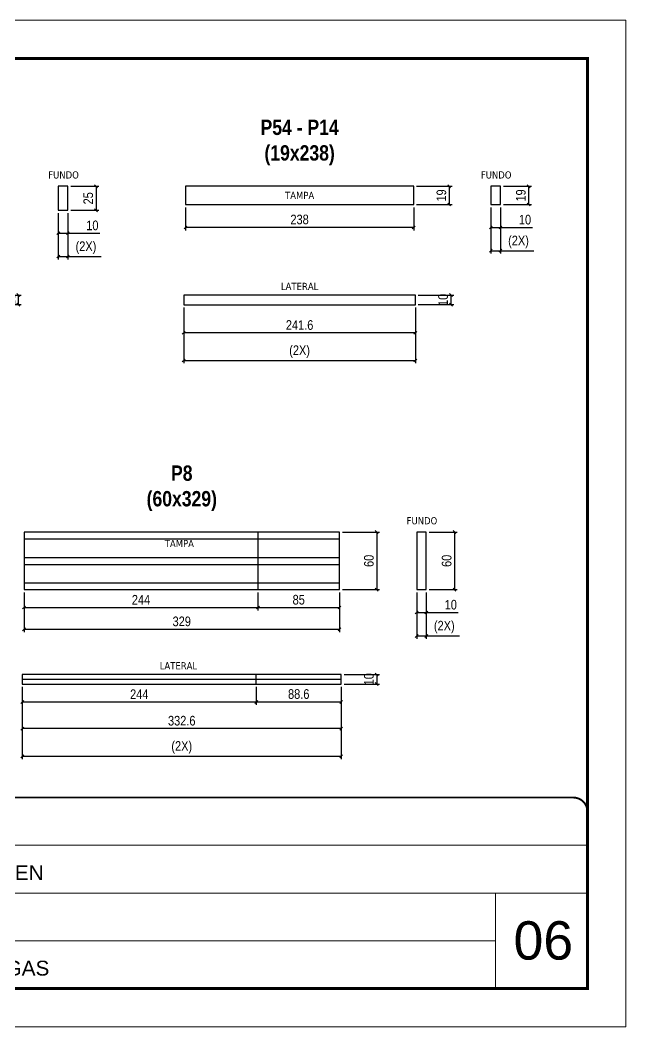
# Model space of a CAD drawing. Extents: x 1959 to 8212, y 239 to 4735.
# Drawn here: x 4411 to 5042, y 2537 to 3587 of the extents above; entities that cross this region are included whole.
import ezdxf

# ---------------------------------------------------------------- set-up
doc = ezdxf.new("R2010")
doc.units = 0
doc.linetypes.add('CONTINUO', pattern=[0])
doc.linetypes.add('DASHED', pattern=[0.75, 0.5, -0.25])
for name, color, linetype, lineweight in [('CARIMBO', 255, 'Continuous', 9), ('Folhas', 255, 'Continuous', 9), ('SARRAFO DE PRESSAO', 251, 'DASHED', 9)]:
    doc.layers.add(name, color=color, linetype=linetype, lineweight=lineweight)
for name, color, linetype in [('COTA', 241, 'Continuous'), ('NOMENCLATURA', 7, 'Continuous'), ('Painéis', 200, 'Continuous'), ('SARR_2.2x10', 60, 'Continuous'), ('SARR_2.2x7', 40, 'Continuous'), ('texto', 7, 'Continuous')]:
    doc.layers.add(name, color=color, linetype=linetype)
doc.styles.add('ARIAL', font='arial.ttf')
doc.styles.add('COTA TECNICA', font='techl___.ttf', dxfattribs={"height": 10})
doc.styles.add('ROMANC', font='techb___.ttf', dxfattribs={"height": 2.5})
doc.styles.get("Standard").update_dxf_attribs({"font": 'arial.ttf'})
doc.dimstyles.new('PAINEL', dxfattribs={"dimtxt": 10, "dimasz": 3, "dimexe": 3, "dimexo": 3, "dimgap": 3, "dimtad": 1, "dimdec": 1, "dimzin": 12, "dimdsep": 46, "dimtxsty": 'COTA TECNICA', "dimblk1": 'OBLIQUE', "dimblk2": 'OBLIQUE', "dimsah": 1, "dimcen": 0.9, "dimclrd": 4, "dimclre": 4, "dimclrt": 240, "dimadec": 1, "dimazin": 3, "dimtfac": 1, "dimtdec": 1, "dimtmove": 0, "dimatfit": 3, "dimfxl": 1, "dimtolj": 1, "dimtzin": 12, "dimarcsym": 0})

# ---------------------------------------------------------------- blocks, each defined once
blk = doc.blocks.new('9999999999')
at = {"color": 30, "linetype": 'CONTINUO'}
for p, q in [((98564.6, 34379.6), (99584, 34379.6)), ((98564.6, 34329.8), (99488, 34329.8)), ((99584, 34329.8), (99488, 34329.8)), ((99488, 34329.8), (99488, 34230.2)), ((98564.6, 34280), (99488, 34280))]:
    blk.add_line(p, q, dxfattribs=at)
at = {"color": 30, "linetype": 'CONTINUO', "const_width": 2}
blk.add_lwpolyline([(99584, 34230.2), (99584, 34414.4, 0.414214), (99569, 34429.4), (98229, 34429.4, 0.414214), (98214, 34414.4), (98214, 34245.2, 0.414214), (98229, 34230.2), (99584, 34230.2)], format="xyb", dxfattribs=at)
at = {"layer": 'Folhas'}
blk.add_lwpolyline([(98139, 34190.2), (99624, 34190.2), (99624, 35240.2), (98139, 35240.2)], close=True, dxfattribs=at)
at = {"layer": 'Folhas', "color": 30, "const_width": 3}
blk.add_lwpolyline([(98214, 34230.2), (99584, 34230.2), (99584, 35200.2), (98214, 35200.2)], close=True, dxfattribs=at)
at = {"color": 7, "linetype": 'Continuous', "ltscale": 5, "style": 'ARIAL'}
for s, p in [('LEAF LOEFGREN', (98837.7, 34343.3)), ('FUNDO DE VIGAS', (98837.7, 34243.7))]:
    blk.add_text(s, height=15.483, dxfattribs=at).set_placement(p)
blk = doc.blocks.new('_Oblique')
at = {"color": 0, "linetype": 'ByBlock', "lineweight": -2}
blk.add_line((-0.5, -0.5), (0.5, 0.5), dxfattribs=at)
blk = doc.blocks.new('*D591')
at = {"layer": 'COTA', "color": 4, "linetype": 'ByBlock', "lineweight": -2, "transparency": 16777216}
for p, q in [((4374.7, 3299.9), (4411.6, 3299.9)), ((4408.6, 3299.9), (4408.6, 3289.9)), ((4374.7, 3289.9), (4411.6, 3289.9))]:
    blk.add_line(p, q, dxfattribs=at)
at = {"layer": 'Defpoints', "color": 0, "linetype": 'ByBlock', "transparency": 16777216}
for p in [(4371.7, 3299.9), (4371.7, 3289.9), (4408.6, 3289.9)]:
    blk.add_point(p, dxfattribs=at)
at = {"layer": 'COTA', "color": 4, "linetype": 'ByBlock', "lineweight": -2, "transparency": 16777216, "xscale": 3, "yscale": 3, "zscale": 3}
for p, rotation in [((4408.6, 3299.9), 90), ((4408.6, 3289.9), 270)]:
    blk.add_blockref('_Oblique', p, dxfattribs=dict(at, rotation=rotation))
at = {"layer": 'COTA', "color": 240, "linetype": 'ByBlock', "transparency": 16777216, "insert": (4400.5, 3294.9), "char_height": 10, "attachment_point": 5, "rotation": 90, "style": 'COTA TECNICA'}
blk.add_mtext('\\A1;10', dxfattribs=at)
blk = doc.blocks.new('*D593')
at = {"layer": 'COTA', "color": 4, "linetype": 'ByBlock', "lineweight": -2, "transparency": 16777216}
for p, q in [((4463.3, 3413.3), (4492.7, 3413.3)), ((4489.7, 3413.3), (4489.7, 3388.3)), ((4463.3, 3388.3), (4492.7, 3388.3))]:
    blk.add_line(p, q, dxfattribs=at)
at = {"layer": 'Defpoints', "color": 0, "linetype": 'ByBlock', "transparency": 16777216}
for p in [(4460.3, 3413.3), (4460.3, 3388.3), (4489.7, 3388.3)]:
    blk.add_point(p, dxfattribs=at)
at = {"layer": 'COTA', "color": 4, "linetype": 'ByBlock', "lineweight": -2, "transparency": 16777216, "xscale": 3, "yscale": 3, "zscale": 3}
for p, rotation in [((4489.7, 3413.3), 90), ((4489.7, 3388.3), 270)]:
    blk.add_blockref('_Oblique', p, dxfattribs=dict(at, rotation=rotation))
at = {"layer": 'COTA', "color": 240, "linetype": 'ByBlock', "transparency": 16777216, "insert": (4481.6, 3400.8), "char_height": 10, "attachment_point": 5, "rotation": 90, "style": 'COTA TECNICA'}
blk.add_mtext('\\A1;25', dxfattribs=at)
blk = doc.blocks.new('*D596')
at = {"layer": 'COTA', "color": 4, "linetype": 'ByBlock', "lineweight": -2, "transparency": 16777216}
for p, q in [((4450.3, 3385.3), (4450.3, 3361.4)), ((4460.3, 3385.3), (4460.3, 3361.4)), ((4450.3, 3364.4), (4460.3, 3364.4)), ((4460.3, 3364.4), (4493.7, 3364.4))]:
    blk.add_line(p, q, dxfattribs=at)
at = {"layer": 'Defpoints', "color": 0, "linetype": 'ByBlock', "transparency": 16777216}
for p in [(4450.3, 3388.3), (4460.3, 3388.3), (4450.3, 3364.4)]:
    blk.add_point(p, dxfattribs=at)
at = {"layer": 'COTA', "color": 4, "linetype": 'ByBlock', "lineweight": -2, "transparency": 16777216, "xscale": 3, "yscale": 3, "zscale": 3, "rotation": 180}
blk.add_blockref('_Oblique', (4450.3, 3364.4), dxfattribs=at)
at = {"layer": 'COTA', "color": 4, "linetype": 'ByBlock', "lineweight": -2, "transparency": 16777216, "xscale": 3, "yscale": 3, "zscale": 3}
blk.add_blockref('_Oblique', (4460.3, 3364.4), dxfattribs=at)
at = {"layer": 'COTA', "color": 240, "linetype": 'ByBlock', "transparency": 16777216, "insert": (4485.9, 3372.5), "char_height": 10, "attachment_point": 5, "style": 'COTA TECNICA'}
blk.add_mtext('\\A1;10', dxfattribs=at)
blk = doc.blocks.new('*D597')
at = {"layer": 'COTA', "color": 4, "linetype": 'ByBlock', "lineweight": -2, "transparency": 16777216}
for p, q in [((4450.3, 3385.3), (4450.3, 3337.1)), ((4460.3, 3385.3), (4460.3, 3337.1)), ((4450.3, 3340.1), (4460.3, 3340.1)), ((4460.3, 3340.1), (4495, 3340.1))]:
    blk.add_line(p, q, dxfattribs=at)
at = {"layer": 'Defpoints', "color": 0, "linetype": 'ByBlock', "transparency": 16777216}
for p in [(4450.3, 3388.3), (4460.3, 3388.3), (4460.3, 3340.1)]:
    blk.add_point(p, dxfattribs=at)
at = {"layer": 'COTA', "color": 4, "linetype": 'ByBlock', "lineweight": -2, "transparency": 16777216, "xscale": 3, "yscale": 3, "zscale": 3, "rotation": 180}
blk.add_blockref('_Oblique', (4450.3, 3340.1), dxfattribs=at)
at = {"layer": 'COTA', "color": 4, "linetype": 'ByBlock', "lineweight": -2, "transparency": 16777216, "xscale": 3, "yscale": 3, "zscale": 3}
blk.add_blockref('_Oblique', (4460.3, 3340.1), dxfattribs=at)
at = {"layer": 'COTA', "color": 240, "linetype": 'ByBlock', "transparency": 16777216, "insert": (4479.2, 3349.3), "char_height": 10, "attachment_point": 5, "style": 'COTA TECNICA'}
blk.add_mtext('\\A1;(2X)', dxfattribs=at)
blk = doc.blocks.new('*D598')
at = {"layer": 'COTA', "color": 4, "linetype": 'ByBlock', "lineweight": -2, "transparency": 16777216}
for p, q in [((4581.2, 3286.9), (4581.2, 3257.5)), ((4822.8, 3286.9), (4822.8, 3257.5)), ((4822.8, 3260.5), (4581.2, 3260.5))]:
    blk.add_line(p, q, dxfattribs=at)
at = {"layer": 'Defpoints', "color": 0, "linetype": 'ByBlock', "transparency": 16777216}
for p in [(4581.2, 3289.9), (4822.8, 3289.9), (4581.2, 3260.5)]:
    blk.add_point(p, dxfattribs=at)
at = {"layer": 'COTA', "color": 4, "linetype": 'ByBlock', "lineweight": -2, "transparency": 16777216, "xscale": 3, "yscale": 3, "zscale": 3, "rotation": 180}
blk.add_blockref('_Oblique', (4581.2, 3260.5), dxfattribs=at)
at = {"layer": 'COTA', "color": 4, "linetype": 'ByBlock', "lineweight": -2, "transparency": 16777216, "xscale": 3, "yscale": 3, "zscale": 3}
blk.add_blockref('_Oblique', (4822.8, 3260.5), dxfattribs=at)
at = {"layer": 'COTA', "color": 240, "linetype": 'ByBlock', "transparency": 16777216, "insert": (4702, 3268.6), "char_height": 10, "attachment_point": 5, "style": 'COTA TECNICA'}
blk.add_mtext('\\A1;241.6', dxfattribs=at)
blk = doc.blocks.new('*D599')
at = {"layer": 'COTA', "color": 4, "linetype": 'ByBlock', "lineweight": -2, "transparency": 16777216}
for p, q in [((4825.8, 3299.9), (4862.8, 3299.9)), ((4859.8, 3299.9), (4859.8, 3289.9)), ((4825.8, 3289.9), (4862.8, 3289.9))]:
    blk.add_line(p, q, dxfattribs=at)
at = {"layer": 'Defpoints', "color": 0, "linetype": 'ByBlock', "transparency": 16777216}
for p in [(4822.8, 3299.9), (4822.8, 3289.9), (4859.8, 3289.9)]:
    blk.add_point(p, dxfattribs=at)
at = {"layer": 'COTA', "color": 4, "linetype": 'ByBlock', "lineweight": -2, "transparency": 16777216, "xscale": 3, "yscale": 3, "zscale": 3}
for p, rotation in [((4859.8, 3299.9), 90), ((4859.8, 3289.9), 270)]:
    blk.add_blockref('_Oblique', p, dxfattribs=dict(at, rotation=rotation))
at = {"layer": 'COTA', "color": 240, "linetype": 'ByBlock', "transparency": 16777216, "insert": (4851.7, 3294.9), "char_height": 10, "attachment_point": 5, "rotation": 90, "style": 'COTA TECNICA'}
blk.add_mtext('\\A1;10', dxfattribs=at)
blk = doc.blocks.new('*D600')
at = {"layer": 'COTA', "color": 4, "linetype": 'ByBlock', "lineweight": -2, "transparency": 16777216}
for p, q in [((4581.2, 3286.9), (4581.2, 3228.7)), ((4822.8, 3286.9), (4822.8, 3228.7)), ((4581.2, 3231.7), (4822.8, 3231.7))]:
    blk.add_line(p, q, dxfattribs=at)
at = {"layer": 'Defpoints', "color": 0, "linetype": 'ByBlock', "transparency": 16777216}
for p in [(4581.2, 3289.9), (4822.8, 3289.9), (4822.8, 3231.7)]:
    blk.add_point(p, dxfattribs=at)
at = {"layer": 'COTA', "color": 4, "linetype": 'ByBlock', "lineweight": -2, "transparency": 16777216, "xscale": 3, "yscale": 3, "zscale": 3, "rotation": 180}
blk.add_blockref('_Oblique', (4581.2, 3231.7), dxfattribs=at)
at = {"layer": 'COTA', "color": 4, "linetype": 'ByBlock', "lineweight": -2, "transparency": 16777216, "xscale": 3, "yscale": 3, "zscale": 3}
blk.add_blockref('_Oblique', (4822.8, 3231.7), dxfattribs=at)
at = {"layer": 'COTA', "color": 240, "linetype": 'ByBlock', "transparency": 16777216, "insert": (4702, 3240.9), "char_height": 10, "attachment_point": 5, "style": 'COTA TECNICA'}
blk.add_mtext('\\A1;(2X)', dxfattribs=at)
blk = doc.blocks.new('*D601')
at = {"layer": 'COTA', "color": 4, "linetype": 'ByBlock', "lineweight": -2, "transparency": 16777216}
for p, q in [((4914.5, 3413.3), (4943.9, 3413.3)), ((4940.9, 3413.3), (4940.9, 3394.3)), ((4914.5, 3394.3), (4943.9, 3394.3))]:
    blk.add_line(p, q, dxfattribs=at)
at = {"layer": 'Defpoints', "color": 0, "linetype": 'ByBlock', "transparency": 16777216}
for p in [(4911.5, 3413.3), (4911.5, 3394.3), (4940.9, 3394.3)]:
    blk.add_point(p, dxfattribs=at)
at = {"layer": 'COTA', "color": 4, "linetype": 'ByBlock', "lineweight": -2, "transparency": 16777216, "xscale": 3, "yscale": 3, "zscale": 3}
for p, rotation in [((4940.9, 3413.3), 90), ((4940.9, 3394.3), 270)]:
    blk.add_blockref('_Oblique', p, dxfattribs=dict(at, rotation=rotation))
at = {"layer": 'COTA', "color": 240, "linetype": 'ByBlock', "transparency": 16777216, "insert": (4932.8, 3403.8), "char_height": 10, "attachment_point": 5, "rotation": 90, "style": 'COTA TECNICA'}
blk.add_mtext('\\A1;19', dxfattribs=at)
blk = doc.blocks.new('*D602')
at = {"layer": 'COTA', "color": 4, "linetype": 'ByBlock', "lineweight": -2, "transparency": 16777216}
for p, q in [((4824, 3413.3), (4861, 3413.3)), ((4858, 3413.3), (4858, 3394.3)), ((4824, 3394.3), (4861, 3394.3))]:
    blk.add_line(p, q, dxfattribs=at)
at = {"layer": 'Defpoints', "color": 0, "linetype": 'ByBlock', "transparency": 16777216}
for p in [(4821, 3413.3), (4821, 3394.3), (4858, 3394.3)]:
    blk.add_point(p, dxfattribs=at)
at = {"layer": 'COTA', "color": 4, "linetype": 'ByBlock', "lineweight": -2, "transparency": 16777216, "xscale": 3, "yscale": 3, "zscale": 3}
for p, rotation in [((4858, 3413.3), 90), ((4858, 3394.3), 270)]:
    blk.add_blockref('_Oblique', p, dxfattribs=dict(at, rotation=rotation))
at = {"layer": 'COTA', "color": 240, "linetype": 'ByBlock', "transparency": 16777216, "insert": (4849.9, 3403.8), "char_height": 10, "attachment_point": 5, "rotation": 90, "style": 'COTA TECNICA'}
blk.add_mtext('\\A1;19', dxfattribs=at)
blk = doc.blocks.new('*D603')
at = {"layer": 'COTA', "color": 4, "linetype": 'ByBlock', "lineweight": -2, "transparency": 16777216}
for p, q in [((4583, 3391.3), (4583, 3367.4)), ((4821, 3391.3), (4821, 3367.4)), ((4821, 3370.4), (4583, 3370.4))]:
    blk.add_line(p, q, dxfattribs=at)
at = {"layer": 'Defpoints', "color": 0, "linetype": 'ByBlock', "transparency": 16777216}
for p in [(4583, 3394.3), (4821, 3394.3), (4583, 3370.4)]:
    blk.add_point(p, dxfattribs=at)
at = {"layer": 'COTA', "color": 4, "linetype": 'ByBlock', "lineweight": -2, "transparency": 16777216, "xscale": 3, "yscale": 3, "zscale": 3, "rotation": 180}
blk.add_blockref('_Oblique', (4583, 3370.4), dxfattribs=at)
at = {"layer": 'COTA', "color": 4, "linetype": 'ByBlock', "lineweight": -2, "transparency": 16777216, "xscale": 3, "yscale": 3, "zscale": 3}
blk.add_blockref('_Oblique', (4821, 3370.4), dxfattribs=at)
at = {"layer": 'COTA', "color": 240, "linetype": 'ByBlock', "transparency": 16777216, "insert": (4702, 3378.7), "char_height": 10, "attachment_point": 5, "style": 'COTA TECNICA'}
blk.add_mtext('\\A1;238', dxfattribs=at)
blk = doc.blocks.new('*D562')
at = {"layer": 'COTA', "color": 4, "linetype": 'ByBlock', "lineweight": -2, "transparency": 16777216}
for p, q in [((4901.5, 3391.3), (4901.5, 3367.4)), ((4911.5, 3391.3), (4911.5, 3367.4)), ((4901.5, 3370.4), (4911.5, 3370.4)), ((4911.5, 3370.4), (4944.8, 3370.4))]:
    blk.add_line(p, q, dxfattribs=at)
at = {"layer": 'Defpoints', "color": 0, "linetype": 'ByBlock', "transparency": 16777216}
for p in [(4901.5, 3394.3), (4911.5, 3394.3), (4901.5, 3370.4)]:
    blk.add_point(p, dxfattribs=at)
at = {"layer": 'COTA', "color": 4, "linetype": 'ByBlock', "lineweight": -2, "transparency": 16777216, "xscale": 3, "yscale": 3, "zscale": 3, "rotation": 180}
blk.add_blockref('_Oblique', (4901.5, 3370.4), dxfattribs=at)
at = {"layer": 'COTA', "color": 4, "linetype": 'ByBlock', "lineweight": -2, "transparency": 16777216, "xscale": 3, "yscale": 3, "zscale": 3}
blk.add_blockref('_Oblique', (4911.5, 3370.4), dxfattribs=at)
at = {"layer": 'COTA', "color": 240, "linetype": 'ByBlock', "transparency": 16777216, "insert": (4937.1, 3378.5), "char_height": 10, "attachment_point": 5, "style": 'COTA TECNICA'}
blk.add_mtext('\\A1;10', dxfattribs=at)
blk = doc.blocks.new('*D563')
at = {"layer": 'COTA', "color": 4, "linetype": 'ByBlock', "lineweight": -2, "transparency": 16777216}
for p, q in [((4901.5, 3391.3), (4901.5, 3343.1)), ((4911.5, 3391.3), (4911.5, 3343.1)), ((4901.5, 3346.1), (4911.5, 3346.1)), ((4911.5, 3346.1), (4946.2, 3346.1))]:
    blk.add_line(p, q, dxfattribs=at)
at = {"layer": 'Defpoints', "color": 0, "linetype": 'ByBlock', "transparency": 16777216}
for p in [(4901.5, 3394.3), (4911.5, 3394.3), (4911.5, 3346.1)]:
    blk.add_point(p, dxfattribs=at)
at = {"layer": 'COTA', "color": 4, "linetype": 'ByBlock', "lineweight": -2, "transparency": 16777216, "xscale": 3, "yscale": 3, "zscale": 3, "rotation": 180}
blk.add_blockref('_Oblique', (4901.5, 3346.1), dxfattribs=at)
at = {"layer": 'COTA', "color": 4, "linetype": 'ByBlock', "lineweight": -2, "transparency": 16777216, "xscale": 3, "yscale": 3, "zscale": 3}
blk.add_blockref('_Oblique', (4911.5, 3346.1), dxfattribs=at)
at = {"layer": 'COTA', "color": 240, "linetype": 'ByBlock', "transparency": 16777216, "insert": (4930.3, 3355.3), "char_height": 10, "attachment_point": 5, "style": 'COTA TECNICA'}
blk.add_mtext('\\A1;(2X)', dxfattribs=at)
blk = doc.blocks.new('*D580')
at = {"layer": 'COTA', "color": 4, "linetype": 'ByBlock', "lineweight": -2, "transparency": 16777216}
for p, q in [((4412.8, 2891.2), (4412.8, 2844.7)), ((4745.4, 2891.2), (4745.4, 2844.7)), ((4745.4, 2847.7), (4412.8, 2847.7))]:
    blk.add_line(p, q, dxfattribs=at)
at = {"layer": 'Defpoints', "color": 0, "linetype": 'ByBlock', "transparency": 16777216}
for p in [(4412.8, 2894.2), (4745.4, 2894.2), (4412.8, 2847.7)]:
    blk.add_point(p, dxfattribs=at)
at = {"layer": 'COTA', "color": 4, "linetype": 'ByBlock', "lineweight": -2, "transparency": 16777216, "xscale": 3, "yscale": 3, "zscale": 3, "rotation": 180}
blk.add_blockref('_Oblique', (4412.8, 2847.7), dxfattribs=at)
at = {"layer": 'COTA', "color": 4, "linetype": 'ByBlock', "lineweight": -2, "transparency": 16777216, "xscale": 3, "yscale": 3, "zscale": 3}
blk.add_blockref('_Oblique', (4745.4, 2847.7), dxfattribs=at)
at = {"layer": 'COTA', "color": 240, "linetype": 'ByBlock', "transparency": 16777216, "insert": (4579.1, 2855.9), "char_height": 10, "attachment_point": 5, "style": 'COTA TECNICA'}
blk.add_mtext('\\A1;332.6', dxfattribs=at)
blk = doc.blocks.new('*D581')
at = {"layer": 'COTA', "color": 4, "linetype": 'ByBlock', "lineweight": -2, "transparency": 16777216}
for p, q in [((4748.4, 2904.2), (4785.4, 2904.2)), ((4782.4, 2904.2), (4782.4, 2894.2)), ((4748.4, 2894.2), (4785.4, 2894.2))]:
    blk.add_line(p, q, dxfattribs=at)
at = {"layer": 'Defpoints', "color": 0, "linetype": 'ByBlock', "transparency": 16777216}
for p in [(4745.4, 2904.2), (4745.4, 2894.2), (4782.4, 2894.2)]:
    blk.add_point(p, dxfattribs=at)
at = {"layer": 'COTA', "color": 4, "linetype": 'ByBlock', "lineweight": -2, "transparency": 16777216, "xscale": 3, "yscale": 3, "zscale": 3}
for p, rotation in [((4782.4, 2904.2), 90), ((4782.4, 2894.2), 270)]:
    blk.add_blockref('_Oblique', p, dxfattribs=dict(at, rotation=rotation))
at = {"layer": 'COTA', "color": 240, "linetype": 'ByBlock', "transparency": 16777216, "insert": (4774.3, 2899.2), "char_height": 10, "attachment_point": 5, "rotation": 90, "style": 'COTA TECNICA'}
blk.add_mtext('\\A1;10', dxfattribs=at)
blk = doc.blocks.new('*D582')
at = {"layer": 'COTA', "color": 4, "linetype": 'ByBlock', "lineweight": -2, "transparency": 16777216}
for p, q in [((4412.8, 2891.2), (4412.8, 2815.9)), ((4745.4, 2891.2), (4745.4, 2815.9)), ((4412.8, 2818.9), (4745.4, 2818.9))]:
    blk.add_line(p, q, dxfattribs=at)
at = {"layer": 'Defpoints', "color": 0, "linetype": 'ByBlock', "transparency": 16777216}
for p in [(4412.8, 2894.2), (4745.4, 2894.2), (4745.4, 2818.9)]:
    blk.add_point(p, dxfattribs=at)
at = {"layer": 'COTA', "color": 4, "linetype": 'ByBlock', "lineweight": -2, "transparency": 16777216, "xscale": 3, "yscale": 3, "zscale": 3, "rotation": 180}
blk.add_blockref('_Oblique', (4412.8, 2818.9), dxfattribs=at)
at = {"layer": 'COTA', "color": 4, "linetype": 'ByBlock', "lineweight": -2, "transparency": 16777216, "xscale": 3, "yscale": 3, "zscale": 3}
blk.add_blockref('_Oblique', (4745.4, 2818.9), dxfattribs=at)
at = {"layer": 'COTA', "color": 240, "linetype": 'ByBlock', "transparency": 16777216, "insert": (4579.1, 2828.1), "char_height": 10, "attachment_point": 5, "style": 'COTA TECNICA'}
blk.add_mtext('\\A1;(2X)', dxfattribs=at)
blk = doc.blocks.new('*D583')
at = {"layer": 'COTA', "color": 4, "linetype": 'ByBlock', "lineweight": -2, "transparency": 16777216}
for p, q in [((4837.1, 3052.7), (4866.5, 3052.7)), ((4863.5, 3052.7), (4863.5, 2992.7)), ((4837.1, 2992.7), (4866.5, 2992.7))]:
    blk.add_line(p, q, dxfattribs=at)
at = {"layer": 'Defpoints', "color": 0, "linetype": 'ByBlock', "transparency": 16777216}
for p in [(4834.1, 3052.7), (4834.1, 2992.7), (4863.5, 2992.7)]:
    blk.add_point(p, dxfattribs=at)
at = {"layer": 'COTA', "color": 4, "linetype": 'ByBlock', "lineweight": -2, "transparency": 16777216, "xscale": 3, "yscale": 3, "zscale": 3}
for p, rotation in [((4863.5, 3052.7), 90), ((4863.5, 2992.7), 270)]:
    blk.add_blockref('_Oblique', p, dxfattribs=dict(at, rotation=rotation))
at = {"layer": 'COTA', "color": 240, "linetype": 'ByBlock', "transparency": 16777216, "insert": (4855.4, 3022.7), "char_height": 10, "attachment_point": 5, "rotation": 90, "style": 'COTA TECNICA'}
blk.add_mtext('\\A1;60', dxfattribs=at)
blk = doc.blocks.new('*D394')
at = {"layer": 'COTA', "color": 4, "linetype": 'ByBlock', "lineweight": -2, "transparency": 16777216}
for p, q in [((4414.6, 2989.7), (4414.6, 2948.2)), ((4743.6, 2989.7), (4743.6, 2948.2)), ((4743.6, 2951.2), (4414.6, 2951.2))]:
    blk.add_line(p, q, dxfattribs=at)
at = {"layer": 'Defpoints', "color": 0, "linetype": 'ByBlock', "transparency": 16777216}
for p in [(4414.6, 2992.7), (4743.6, 2992.7), (4414.6, 2951.2)]:
    blk.add_point(p, dxfattribs=at)
at = {"layer": 'COTA', "color": 4, "linetype": 'ByBlock', "lineweight": -2, "transparency": 16777216, "xscale": 3, "yscale": 3, "zscale": 3, "rotation": 180}
blk.add_blockref('_Oblique', (4414.6, 2951.2), dxfattribs=at)
at = {"layer": 'COTA', "color": 4, "linetype": 'ByBlock', "lineweight": -2, "transparency": 16777216, "xscale": 3, "yscale": 3, "zscale": 3}
blk.add_blockref('_Oblique', (4743.6, 2951.2), dxfattribs=at)
at = {"layer": 'COTA', "color": 240, "linetype": 'ByBlock', "transparency": 16777216, "insert": (4579.1, 2959.5), "char_height": 10, "attachment_point": 5, "style": 'COTA TECNICA'}
blk.add_mtext('\\A1;329', dxfattribs=at)
blk = doc.blocks.new('*D395')
at = {"layer": 'COTA', "color": 4, "linetype": 'ByBlock', "lineweight": -2, "transparency": 16777216}
for p, q in [((4824.1, 2989.7), (4824.1, 2965.8)), ((4834.1, 2989.7), (4834.1, 2965.8)), ((4824.1, 2968.8), (4834.1, 2968.8)), ((4834.1, 2968.8), (4867.4, 2968.8))]:
    blk.add_line(p, q, dxfattribs=at)
at = {"layer": 'Defpoints', "color": 0, "linetype": 'ByBlock', "transparency": 16777216}
for p in [(4824.1, 2992.7), (4834.1, 2992.7), (4824.1, 2968.8)]:
    blk.add_point(p, dxfattribs=at)
at = {"layer": 'COTA', "color": 4, "linetype": 'ByBlock', "lineweight": -2, "transparency": 16777216, "xscale": 3, "yscale": 3, "zscale": 3, "rotation": 180}
blk.add_blockref('_Oblique', (4824.1, 2968.8), dxfattribs=at)
at = {"layer": 'COTA', "color": 4, "linetype": 'ByBlock', "lineweight": -2, "transparency": 16777216, "xscale": 3, "yscale": 3, "zscale": 3}
blk.add_blockref('_Oblique', (4834.1, 2968.8), dxfattribs=at)
at = {"layer": 'COTA', "color": 240, "linetype": 'ByBlock', "transparency": 16777216, "insert": (4859.7, 2976.9), "char_height": 10, "attachment_point": 5, "style": 'COTA TECNICA'}
blk.add_mtext('\\A1;10', dxfattribs=at)
blk = doc.blocks.new('*D396')
at = {"layer": 'COTA', "color": 4, "linetype": 'ByBlock', "lineweight": -2, "transparency": 16777216}
for p, q in [((4824.1, 2989.7), (4824.1, 2941.4)), ((4834.1, 2989.7), (4834.1, 2941.4)), ((4824.1, 2944.4), (4834.1, 2944.4)), ((4834.1, 2944.4), (4868.8, 2944.4))]:
    blk.add_line(p, q, dxfattribs=at)
at = {"layer": 'Defpoints', "color": 0, "linetype": 'ByBlock', "transparency": 16777216}
for p in [(4824.1, 2992.7), (4834.1, 2992.7), (4834.1, 2944.4)]:
    blk.add_point(p, dxfattribs=at)
at = {"layer": 'COTA', "color": 4, "linetype": 'ByBlock', "lineweight": -2, "transparency": 16777216, "xscale": 3, "yscale": 3, "zscale": 3, "rotation": 180}
blk.add_blockref('_Oblique', (4824.1, 2944.4), dxfattribs=at)
at = {"layer": 'COTA', "color": 4, "linetype": 'ByBlock', "lineweight": -2, "transparency": 16777216, "xscale": 3, "yscale": 3, "zscale": 3}
blk.add_blockref('_Oblique', (4834.1, 2944.4), dxfattribs=at)
at = {"layer": 'COTA', "color": 240, "linetype": 'ByBlock', "transparency": 16777216, "insert": (4852.9, 2953.6), "char_height": 10, "attachment_point": 5, "style": 'COTA TECNICA'}
blk.add_mtext('\\A1;(2X)', dxfattribs=at)
blk = doc.blocks.new('*D397')
at = {"layer": 'COTA', "color": 4, "linetype": 'ByBlock', "lineweight": -2, "transparency": 16777216}
for p, q in [((4414.6, 2989.7), (4414.6, 2971)), ((4658.6, 2989.7), (4658.6, 2971)), ((4414.6, 2974), (4658.6, 2974))]:
    blk.add_line(p, q, dxfattribs=at)
at = {"layer": 'Defpoints', "color": 0, "linetype": 'ByBlock', "transparency": 16777216}
for p in [(4414.6, 2992.7), (4658.6, 2992.7), (4658.6, 2974)]:
    blk.add_point(p, dxfattribs=at)
at = {"layer": 'COTA', "color": 4, "linetype": 'ByBlock', "lineweight": -2, "transparency": 16777216, "xscale": 3, "yscale": 3, "zscale": 3, "rotation": 180}
blk.add_blockref('_Oblique', (4414.6, 2974), dxfattribs=at)
at = {"layer": 'COTA', "color": 4, "linetype": 'ByBlock', "lineweight": -2, "transparency": 16777216, "xscale": 3, "yscale": 3, "zscale": 3}
blk.add_blockref('_Oblique', (4658.6, 2974), dxfattribs=at)
at = {"layer": 'COTA', "color": 240, "linetype": 'ByBlock', "transparency": 16777216, "insert": (4536.6, 2982.1), "char_height": 10, "attachment_point": 5, "style": 'COTA TECNICA'}
blk.add_mtext('\\A1;244', dxfattribs=at)
blk = doc.blocks.new('*D398')
at = {"layer": 'COTA', "color": 4, "linetype": 'ByBlock', "lineweight": -2, "transparency": 16777216}
for p, q in [((4658.6, 2989.7), (4658.6, 2971)), ((4743.6, 2989.7), (4743.6, 2971)), ((4658.6, 2974), (4743.6, 2974))]:
    blk.add_line(p, q, dxfattribs=at)
at = {"layer": 'Defpoints', "color": 0, "linetype": 'ByBlock', "transparency": 16777216}
for p in [(4658.6, 2992.7), (4743.6, 2992.7), (4743.6, 2974)]:
    blk.add_point(p, dxfattribs=at)
at = {"layer": 'COTA', "color": 4, "linetype": 'ByBlock', "lineweight": -2, "transparency": 16777216, "xscale": 3, "yscale": 3, "zscale": 3, "rotation": 180}
blk.add_blockref('_Oblique', (4658.6, 2974), dxfattribs=at)
at = {"layer": 'COTA', "color": 4, "linetype": 'ByBlock', "lineweight": -2, "transparency": 16777216, "xscale": 3, "yscale": 3, "zscale": 3}
blk.add_blockref('_Oblique', (4743.6, 2974), dxfattribs=at)
at = {"layer": 'COTA', "color": 240, "linetype": 'ByBlock', "transparency": 16777216, "insert": (4701.1, 2982.1), "char_height": 10, "attachment_point": 5, "style": 'COTA TECNICA'}
blk.add_mtext('\\A1;85', dxfattribs=at)
blk = doc.blocks.new('*D346')
at = {"layer": 'COTA', "color": 4, "linetype": 'ByBlock', "lineweight": -2, "transparency": 16777216}
for p, q in [((4412.8, 2891.2), (4412.8, 2872.5)), ((4656.8, 2891.2), (4656.8, 2872.5)), ((4412.8, 2875.5), (4656.8, 2875.5))]:
    blk.add_line(p, q, dxfattribs=at)
at = {"layer": 'Defpoints', "color": 0, "linetype": 'ByBlock', "transparency": 16777216}
for p in [(4412.8, 2894.2), (4656.8, 2894.2), (4656.8, 2875.5)]:
    blk.add_point(p, dxfattribs=at)
at = {"layer": 'COTA', "color": 4, "linetype": 'ByBlock', "lineweight": -2, "transparency": 16777216, "xscale": 3, "yscale": 3, "zscale": 3, "rotation": 180}
blk.add_blockref('_Oblique', (4412.8, 2875.5), dxfattribs=at)
at = {"layer": 'COTA', "color": 4, "linetype": 'ByBlock', "lineweight": -2, "transparency": 16777216, "xscale": 3, "yscale": 3, "zscale": 3}
blk.add_blockref('_Oblique', (4656.8, 2875.5), dxfattribs=at)
at = {"layer": 'COTA', "color": 240, "linetype": 'ByBlock', "transparency": 16777216, "insert": (4534.8, 2883.6), "char_height": 10, "attachment_point": 5, "style": 'COTA TECNICA'}
blk.add_mtext('\\A1;244', dxfattribs=at)
blk = doc.blocks.new('*D347')
at = {"layer": 'COTA', "color": 4, "linetype": 'ByBlock', "lineweight": -2, "transparency": 16777216}
for p, q in [((4656.8, 2891.2), (4656.8, 2872.5)), ((4745.4, 2891.2), (4745.4, 2872.5)), ((4656.8, 2875.5), (4745.4, 2875.5))]:
    blk.add_line(p, q, dxfattribs=at)
at = {"layer": 'Defpoints', "color": 0, "linetype": 'ByBlock', "transparency": 16777216}
for p in [(4656.8, 2894.2), (4745.4, 2894.2), (4745.4, 2875.5)]:
    blk.add_point(p, dxfattribs=at)
at = {"layer": 'COTA', "color": 4, "linetype": 'ByBlock', "lineweight": -2, "transparency": 16777216, "xscale": 3, "yscale": 3, "zscale": 3, "rotation": 180}
blk.add_blockref('_Oblique', (4656.8, 2875.5), dxfattribs=at)
at = {"layer": 'COTA', "color": 4, "linetype": 'ByBlock', "lineweight": -2, "transparency": 16777216, "xscale": 3, "yscale": 3, "zscale": 3}
blk.add_blockref('_Oblique', (4745.4, 2875.5), dxfattribs=at)
at = {"layer": 'COTA', "color": 240, "linetype": 'ByBlock', "transparency": 16777216, "insert": (4701.1, 2883.7), "char_height": 10, "attachment_point": 5, "style": 'COTA TECNICA'}
blk.add_mtext('\\A1;88.6', dxfattribs=at)
blk = doc.blocks.new('*D399')
at = {"layer": 'COTA', "color": 4, "linetype": 'ByBlock', "lineweight": -2, "transparency": 16777216}
for p, q in [((4746.6, 3052.7), (4785.4, 3052.7)), ((4782.4, 3052.7), (4782.4, 2992.7)), ((4746.6, 2992.7), (4785.4, 2992.7))]:
    blk.add_line(p, q, dxfattribs=at)
at = {"layer": 'Defpoints', "color": 0, "linetype": 'ByBlock', "transparency": 16777216}
for p in [(4743.6, 3052.7), (4743.6, 2992.7), (4782.4, 2992.7)]:
    blk.add_point(p, dxfattribs=at)
at = {"layer": 'COTA', "color": 4, "linetype": 'ByBlock', "lineweight": -2, "transparency": 16777216, "xscale": 3, "yscale": 3, "zscale": 3}
for p, rotation in [((4782.4, 3052.7), 90), ((4782.4, 2992.7), 270)]:
    blk.add_blockref('_Oblique', p, dxfattribs=dict(at, rotation=rotation))
at = {"layer": 'COTA', "color": 240, "linetype": 'ByBlock', "transparency": 16777216, "insert": (4774.3, 3022.7), "char_height": 10, "attachment_point": 5, "rotation": 90, "style": 'COTA TECNICA'}
blk.add_mtext('\\A1;60', dxfattribs=at)

msp = doc.modelspace()

# ---------------------------------------------------------------- linework, layer by layer
at = {"layer": 'Painéis'}
for p, q in [((4460.33, 3413.34), (4450.33, 3413.34)), ((4450.33, 3413.34), (4450.33, 3388.34)), ((4460.33, 3388.34), (4460.33, 3413.34)), ((4583.04, 3413.34), (4583.04, 3394.34)), ((4821.04, 3413.34), (4583.04, 3413.34)), ((4821.04, 3394.34), (4821.04, 3413.34)), ((4911.51, 3413.34), (4901.51, 3413.34)), ((4901.51, 3413.34), (4901.51, 3394.34)), ((4911.51, 3394.34), (4911.51, 3413.34)), ((4583.04, 3394.34), (4821.04, 3394.34)), ((4901.51, 3394.34), (4911.51, 3394.34)), ((4450.33, 3388.34), (4460.33, 3388.34)), ((4581.24, 3299.86), (4581.24, 3289.86)), ((4822.84, 3299.86), (4581.24, 3299.86)), ((4822.84, 3289.86), (4822.84, 3299.86)), ((4581.24, 3289.86), (4822.84, 3289.86)), ((4414.64, 3052.66), (4414.64, 2992.66)), ((4743.64, 3052.66), (4414.64, 3052.66)), ((4658.64, 2992.66), (4658.64, 3052.66)), ((4743.64, 2992.66), (4743.64, 3052.66)), ((4834.12, 3052.66), (4824.12, 3052.66)), ((4824.12, 3052.66), (4824.12, 2992.66)), ((4834.12, 2992.66), (4834.12, 3052.66)), ((4414.64, 2992.66), (4743.64, 2992.66)), ((4824.12, 2992.66), (4834.12, 2992.66)), ((4412.84, 2904.18), (4412.84, 2894.18)), ((4745.44, 2904.18), (4412.84, 2904.18)), ((4656.84, 2894.18), (4656.84, 2904.18)), ((4745.44, 2894.18), (4745.44, 2904.18)), ((4412.84, 2894.18), (4745.44, 2894.18))]:
    msp.add_line(p, q, dxfattribs=at)
for points in [[(4450.33, 3413.34), (4450.33, 3388.34), (4460.33, 3388.34), (4460.33, 3413.34)], [(4821.04, 3413.34), (4583.04, 3413.34), (4583.04, 3394.34), (4821.04, 3394.34)], [(4901.51, 3413.34), (4901.51, 3394.34), (4911.51, 3394.34), (4911.51, 3413.34)], [(4822.84, 3299.86), (4581.24, 3299.86), (4581.24, 3289.86), (4822.84, 3289.86)], [(4743.64, 3052.66), (4414.64, 3052.66), (4414.64, 2992.66), (4743.64, 2992.66)], [(4824.12, 3052.66), (4824.12, 2992.66), (4834.12, 2992.66), (4834.12, 3052.66)], [(4745.44, 2904.18), (4412.84, 2904.18), (4412.84, 2894.18), (4745.44, 2894.18)]]:
    msp.add_lwpolyline(points, close=True, dxfattribs=at)
at = {"layer": 'SARR_2.2x10', "linetype": 'ByBlock'}
msp.add_line((4412.84, 2899.18), (4745.44, 2899.18), dxfattribs=at)
at = {"layer": 'SARR_2.2x7'}
for p, q in [((4414.64, 3045.66), (4743.64, 3045.66)), ((4414.64, 3026.01), (4743.64, 3026.01)), ((4414.64, 3019.01), (4743.64, 3019.01)), ((4414.64, 2999.66), (4743.64, 2999.66))]:
    msp.add_line(p, q, dxfattribs=at)

# ---------------------------------------------------------------- block references
at = {"layer": 'SARRAFO DE PRESSAO', "color": 6, "linetype": 'ByBlock'}
msp.add_blockref('9999999999', (-94581.71, -31653.56), dxfattribs=at)

# ---------------------------------------------------------------- texts
at = {"layer": 'CARIMBO', "style": 'ARIAL'}
msp.add_text('06', height=40, dxfattribs=at).set_placement((4925.13, 2606.79))
at = {"layer": 'NOMENCLATURA', "char_height": 16, "attachment_point": 2, "style": 'ROMANC'}
for s, insert in [('P54 - P14\\P(19x238)', (4702.04, 3482.86)), ('P8\\P(60x329)', (4579.14, 3122.18))]:
    msp.add_mtext_dynamic_manual_height_columns(s, width=455.2937, gutter_width=1, heights=[0], dxfattribs=dict(at, insert=insert))
at = {"layer": 'texto', "color": 0, "char_height": 7.5, "attachment_point": 5}
for s, insert in [('{\\fTahoma|b0|i0|c0|p34;\\C4;FUNDO}', (4455.82, 3425.13)), ('{\\fTahoma|b0|i0|c0|p34;\\C4;FUNDO}', (4907, 3425.13)), ('{\\fTahoma|b0|i0|c0|p34;\\C4;TAMPA}', (4702.04, 3403.84)), ('{\\fTahoma|b0|i0|c0|p34;\\C4;LATERAL}', (4702.04, 3308.94)), ('{\\fTahoma|b0|i0|c0|p34;\\C4;FUNDO}', (4829.61, 3064.45)), ('{\\fTahoma|b0|i0|c0|p34;\\C4;TAMPA}', (4576.6, 3040.71)), ('{\\fTahoma|b0|i0|c0|p34;\\C4;LATERAL}', (4575.63, 2913.27))]:
    msp.add_mtext(s, dxfattribs=dict(at, insert=insert))

# ---------------------------------------------------------------- dimensions: what is measured, and where the dimension line sits
at = {"layer": 'COTA', "linetype": 'ByBlock'}
for base, p1, p2, picture, middle in [((4489.73, 3388.34), (4460.33, 3413.34), (4460.33, 3388.34), '*D593', (4481.63, 3400.84)), ((4940.92, 3394.34), (4911.51, 3413.34), (4911.51, 3394.34), '*D601', (4932.83, 3403.84)), ((4782.37, 2992.66), (4743.64, 3052.66), (4743.64, 2992.66), '*D399', (4774.26, 3022.66)), ((4863.53, 2992.66), (4834.12, 3052.66), (4834.12, 2992.66), '*D583', (4855.42, 3022.66))]:
    dim = msp.add_linear_dim(base=base, p1=p1, p2=p2, angle=90, dimstyle='PAINEL', override={"dimarcsym": 2}, dxfattribs=at)
    dim.commit()
    dim.dimension.update_dxf_attribs({"geometry": picture, "text_midpoint": middle})
for base, p1, p2, picture, middle in [((4857.96, 3394.34), (4821.04, 3413.34), (4821.04, 3394.34), '*D602', (4857.96, 3403.84)), ((4408.57, 3289.86), (4371.65, 3299.86), (4371.65, 3289.86), '*D591', (4408.57, 3294.86)), ((4859.76, 3289.86), (4822.84, 3299.86), (4822.84, 3289.86), '*D599', (4859.76, 3294.86)), ((4782.37, 2894.18), (4745.44, 2904.18), (4745.44, 2894.18), '*D581', (4782.37, 2899.18))]:
    dim = msp.add_linear_dim(base=base, p1=p1, p2=p2, angle=90, dimstyle='PAINEL', override={"dimarcsym": 2}, dxfattribs=at)
    dim.commit()
    dim.dimension.update_dxf_attribs({"geometry": picture, "text_midpoint": middle, "dimtype": 160})
for base, p1, p2, override, picture, middle in [((4583.04, 3370.44), (4821.04, 3394.34), (4583.04, 3394.34), {"dimarcsym": 2}, '*D603', (4702.04, 3378.68)), ((4581.24, 3260.45), (4822.84, 3289.86), (4581.24, 3289.86), {"dimarcsym": 2}, '*D598', (4702.04, 3268.55)), ((4414.64, 2951.21), (4743.64, 2992.66), (4414.64, 2992.66), {"dimarcsym": 2}, '*D394', (4579.14, 2959.46)), ((4658.64, 2974.02), (4414.64, 2992.66), (4658.64, 2992.66), {"dimarcsym": 2}, '*D397', (4536.64, 2982.09)), ((4743.64, 2974.02), (4658.64, 2992.66), (4743.64, 2992.66), {"dimtmove": 1, "dimarcsym": 2}, '*D398', (4701.14, 2982.15)), ((4412.84, 2847.65), (4745.44, 2894.18), (4412.84, 2894.18), {"dimarcsym": 2}, '*D580', (4579.14, 2855.87)), ((4656.84, 2875.54), (4412.84, 2894.18), (4656.84, 2894.18), {"dimarcsym": 2}, '*D346', (4534.84, 2883.61)), ((4745.44, 2875.54), (4656.84, 2894.18), (4745.44, 2894.18), {"dimtmove": 1, "dimarcsym": 2}, '*D347', (4701.14, 2883.66))]:
    dim = msp.add_linear_dim(base=base, p1=p1, p2=p2, dimstyle='PAINEL', override=override, dxfattribs=at)
    dim.commit()
    dim.dimension.update_dxf_attribs({"geometry": picture, "text_midpoint": middle})
for base, p1, p2, picture, middle in [((4901.51, 3370.44), (4911.51, 3394.34), (4901.51, 3394.34), '*D562', (4937.12, 3370.44)), ((4450.33, 3364.44), (4460.33, 3388.34), (4450.33, 3388.34), '*D596', (4485.94, 3364.44)), ((4824.12, 2968.77), (4834.12, 2992.66), (4824.12, 2992.66), '*D395', (4859.73, 2968.77))]:
    dim = msp.add_linear_dim(base=base, p1=p1, p2=p2, dimstyle='PAINEL', override={"dimarcsym": 2}, dxfattribs=at)
    dim.commit()
    dim.dimension.update_dxf_attribs({"geometry": picture, "text_midpoint": middle, "dimtype": 160})
for base, p1, p2, picture, middle in [((4911.51, 3346.06), (4901.51, 3394.34), (4911.51, 3394.34), '*D563', (4930.33, 3355.28)), ((4460.33, 3340.06), (4450.33, 3388.34), (4460.33, 3388.34), '*D597', (4479.15, 3349.28)), ((4822.84, 3231.69), (4581.24, 3289.86), (4822.84, 3289.86), '*D600', (4702.04, 3240.91)), ((4834.12, 2944.38), (4824.12, 2992.66), (4834.12, 2992.66), '*D396', (4852.94, 2953.6)), ((4745.44, 2818.89), (4412.84, 2894.18), (4745.44, 2894.18), '*D582', (4579.14, 2828.11))]:
    dim = msp.add_linear_dim(base=base, p1=p1, p2=p2, text='(2X)', dimstyle='PAINEL', override={"dimarcsym": 2}, dxfattribs=at)
    dim.commit()
    dim.dimension.update_dxf_attribs({"geometry": picture, "text_midpoint": middle})

doc.saveas('drawing.dxf')
